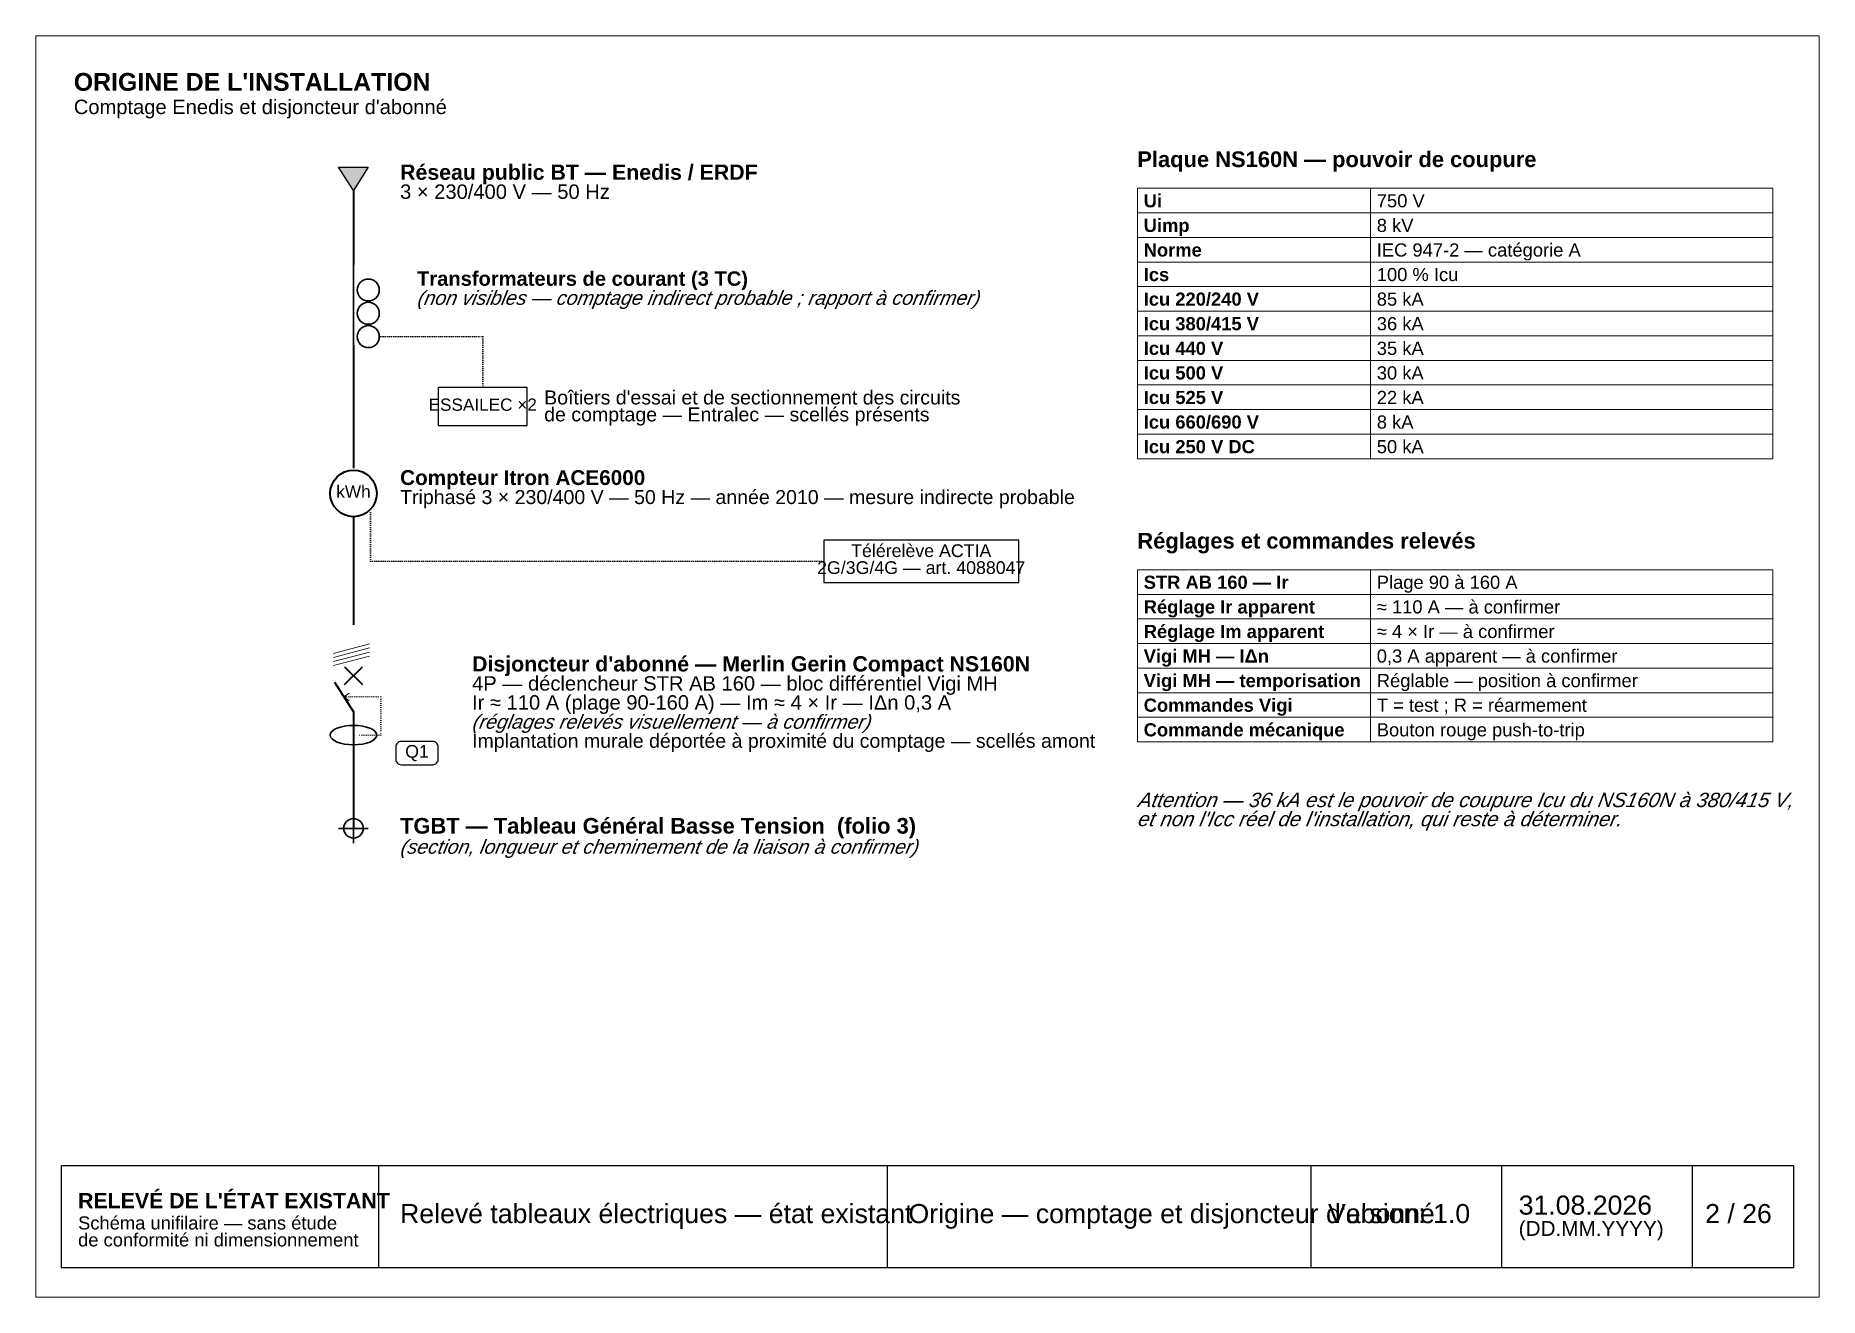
# Paper-space layout '02 - F02 Origine - comptage' of a CAD drawing. Header units: millimetres. Extents: x 0 to 297, y 0 to 210.
# The model-space entities are those that its viewports show. They can reach past a viewport. Long polylines and large blocks are cut down to what shows.
import ezdxf
from ezdxf.enums import TextEntityAlignment as Align

# ---------------------------------------------------------------- set-up
doc = ezdxf.new("R2010")
doc.units = ezdxf.units.MM
doc.header["$LTSCALE"] = 0.5
doc.linetypes.add('DOT', pattern=[0.508, 0, -0.508])
for name, color, linetype, lineweight in [('SCHEMA', 7, 'CONTINUOUS', 35), ('SYMBOLES', 7, 'CONTINUOUS', 25), ('TEXTE', 7, 'CONTINUOUS', 13), ('TEXTE_A_CONFIRMER', 1, 'CONTINUOUS', 13)]:
    doc.layers.add(name, color=color, linetype=linetype, lineweight=lineweight)
doc.styles.add('SCHEMA', font='arial.ttf')
doc.styles.add('SCHEMA_GRAS', font='arialbd.ttf')
doc.styles.add('SCHEMA_ITAL', font='ariali.ttf')

msp = doc.modelspace()

# ---------------------------------------------------------------- hatches: boundary and pattern name
at = {"layer": 'SYMBOLES'}
msp.add_hatch(color=7, dxfattribs=at).paths.add_polyline_path([(684.45, 188.13), (689.39, 188.13), (686.92, 184.25)])

# ---------------------------------------------------------------- linework, layer by layer
at = {"layer": 'SCHEMA', "lineweight": 35}
for p, q in [((686.92, 184.25), (686.92, 171.9)), ((686.92, 158.5), (686.92, 138.03)), ((686.92, 129.92), (686.92, 111.93)), ((683.74, 102.4), (686.92, 97.47)), ((686.92, 97.47), (686.92, 78.06))]:
    msp.add_line(p, q, dxfattribs=at)
at = {"layer": 'SCHEMA', "lineweight": 30}
for p, q in [((686.92, 174.72), (686.92, 158.5)), ((686.92, 80.53), (686.92, 75.59)), ((684.45, 78.06), (689.39, 78.06))]:
    msp.add_line(p, q, dxfattribs=at)
at = {"layer": 'SCHEMA', "lineweight": 40}
for p, q in [((685.43, 101.98), (688.4, 104.94)), ((685.43, 104.94), (688.4, 101.98))]:
    msp.add_line(p, q, dxfattribs=at)
at = {"layer": 'SCHEMA', "lineweight": 30}
for centre, radius in [((689.39, 167.67), 1.83), ((689.39, 163.79), 1.83), ((689.39, 159.91), 1.83), ((686.92, 78.06), 1.62)]:
    msp.add_circle(centre, radius, dxfattribs=at)
at = {"layer": 'SCHEMA', "lineweight": 35}
msp.add_circle((686.92, 133.8), 3.88, dxfattribs=at)
at = {"layer": 'SCHEMA', "lineweight": 30}
msp.add_ellipse((686.92, 93.58), major_axis=(3.88, 0), ratio=0.418182, dxfattribs=at)
at = {"layer": 'SYMBOLES', "lineweight": 15}
for p, q in [((856.25, 180.51), (856.25, 184.6)), ((856.25, 176.42), (856.25, 180.51)), ((856.25, 172.32), (856.25, 176.42)), ((856.25, 168.23), (856.25, 172.32)), ((856.25, 164.14), (856.25, 168.23)), ((856.25, 160.05), (856.25, 164.14)), ((856.25, 155.96), (856.25, 160.05)), ((856.25, 151.86), (856.25, 155.96)), ((856.25, 147.77), (856.25, 151.86)), ((856.25, 143.68), (856.25, 147.77)), ((856.25, 139.59), (856.25, 143.68)), ((856.25, 117.01), (856.25, 121.1)), ((856.25, 112.92), (856.25, 117.01)), ((856.25, 108.82), (856.25, 112.92)), ((856.25, 104.73), (856.25, 108.82)), ((856.25, 100.64), (856.25, 104.73)), ((856.25, 96.55), (856.25, 100.64)), ((856.25, 92.46), (856.25, 96.55))]:
    msp.add_line(p, q, dxfattribs=at)
at = {"layer": 'SYMBOLES', "linetype": 'DOT', "lineweight": 25}
for p, q in [((691.5, 159.91), (708.44, 159.91)), ((708.44, 159.91), (708.44, 151.44)), ((689.74, 130.63), (689.74, 122.51)), ((689.74, 122.51), (765.23, 122.51))]:
    msp.add_line(p, q, dxfattribs=at)
at = {"layer": 'SYMBOLES', "lineweight": 20}
for p, q in [((683.57, 107.17), (689.56, 108.75)), ((683.57, 106.5), (689.56, 108.08)), ((683.57, 105.83), (689.56, 107.41)), ((683.57, 105.16), (689.56, 106.74)), ((685.36, 99.93), (686.21, 100.57)), ((685.36, 99.93), (686.21, 99.3))]:
    msp.add_line(p, q, dxfattribs=at)
at = {"layer": 'SYMBOLES', "linetype": 'DOT', "lineweight": 20}
for p, q in [((685.36, 99.93), (691.5, 99.93)), ((691.5, 99.93), (691.5, 93.58)), ((691.5, 93.58), (687.62, 93.58))]:
    msp.add_line(p, q, dxfattribs=at)
at = {"layer": 'SYMBOLES', "lineweight": 25}
for p, q in [((691.15, 4.94), (691.15, 21.87)), ((775.82, 4.94), (775.82, 21.87)), ((846.37, 4.94), (846.37, 21.87)), ((878.12, 4.94), (878.12, 21.87)), ((909.87, 4.94), (909.87, 21.87))]:
    msp.add_line(p, q, dxfattribs=at)
for points in [[(684.45, 188.13), (689.39, 188.13), (686.92, 184.25)], [(701.03, 145.09), (715.84, 145.09), (715.84, 151.44), (701.03, 151.44)], [(765.23, 118.98), (797.69, 118.98), (797.69, 126.04), (765.23, 126.04)], [(638.23, 4.94), (926.77, 4.94), (926.77, 21.87), (638.23, 21.87)]]:
    msp.add_lwpolyline(points, close=True, dxfattribs=at)
at = {"layer": 'SYMBOLES', "lineweight": 15}
for points in [[(817.44, 180.51), (923.28, 180.51), (923.28, 184.6), (817.44, 184.6)], [(817.44, 176.42), (923.28, 176.42), (923.28, 180.51), (817.44, 180.51)], [(817.44, 172.32), (923.28, 172.32), (923.28, 176.42), (817.44, 176.42)], [(817.44, 168.23), (923.28, 168.23), (923.28, 172.32), (817.44, 172.32)], [(817.44, 164.14), (923.28, 164.14), (923.28, 168.23), (817.44, 168.23)], [(817.44, 160.05), (923.28, 160.05), (923.28, 164.14), (817.44, 164.14)], [(817.44, 155.96), (923.28, 155.96), (923.28, 160.05), (817.44, 160.05)], [(817.44, 151.86), (923.28, 151.86), (923.28, 155.96), (817.44, 155.96)], [(817.44, 147.77), (923.28, 147.77), (923.28, 151.86), (817.44, 151.86)], [(817.44, 143.68), (923.28, 143.68), (923.28, 147.77), (817.44, 147.77)], [(817.44, 139.59), (923.28, 139.59), (923.28, 143.68), (817.44, 143.68)], [(817.44, 117.01), (923.28, 117.01), (923.28, 121.1), (817.44, 121.1)], [(817.44, 112.92), (923.28, 112.92), (923.28, 117.01), (817.44, 117.01)], [(817.44, 108.82), (923.28, 108.82), (923.28, 112.92), (817.44, 112.92)], [(817.44, 104.73), (923.28, 104.73), (923.28, 108.82), (817.44, 108.82)], [(817.44, 100.64), (923.28, 100.64), (923.28, 104.73), (817.44, 104.73)], [(817.44, 96.55), (923.28, 96.55), (923.28, 100.64), (817.44, 100.64)], [(817.44, 92.46), (923.28, 92.46), (923.28, 96.55), (817.44, 96.55)]]:
    msp.add_lwpolyline(points, close=True, dxfattribs=at)
at = {"layer": 'SYMBOLES', "lineweight": 25}
msp.add_lwpolyline([(694.89, 88.65), (700.11, 88.65, 0.414214), (701.03, 89.56), (701.03, 91.61, 0.414214), (700.11, 92.53), (694.89, 92.53, 0.414214), (693.97, 91.61), (693.97, 89.56, 0.414214)], format="xyb", close=True, dxfattribs=at)

# ---------------------------------------------------------------- texts
at = {"layer": 'TEXTE'}
for s, height, style, p in [("ORIGINE DE L'INSTALLATION", 2.9633, 'SCHEMA_GRAS', (640.35, 200.83)), ("Comptage Enedis et disjoncteur d'abonné", 2.3989, 'SCHEMA', (640.35, 196.95)), ('Plaque NS160N — pouvoir de coupure', 2.6106, 'SCHEMA_GRAS', (817.44, 188.13)), ('Réseau public BT — Enedis / ERDF', 2.54, 'SCHEMA_GRAS', (694.68, 186.01)), ('3 × 230/400 V — 50 Hz', 2.3989, 'SCHEMA', (694.68, 182.84)), ('Ui', 2.187, 'SCHEMA_GRAS', (818.5, 181.43)), ('750 V', 2.187, 'SCHEMA', (857.31, 181.43)), ('Uimp', 2.187, 'SCHEMA_GRAS', (818.5, 177.33)), ('8 kV', 2.187, 'SCHEMA', (857.31, 177.33)), ('Norme', 2.187, 'SCHEMA_GRAS', (818.5, 173.24)), ('IEC 947-2 — catégorie A', 2.1872, 'SCHEMA', (857.31, 173.24)), ('Transformateurs de courant (3 TC)', 2.3989, 'SCHEMA_GRAS', (697.5, 168.37)), ('Ics', 2.187, 'SCHEMA_GRAS', (818.5, 169.15)), ('100 % Icu', 2.187, 'SCHEMA', (857.31, 169.15)), ('Icu 220/240 V', 2.1872, 'SCHEMA_GRAS', (818.5, 165.06)), ('85 kA', 2.187, 'SCHEMA', (857.31, 165.06)), ('Icu 380/415 V', 2.1872, 'SCHEMA_GRAS', (818.5, 160.97)), ('36 kA', 2.187, 'SCHEMA', (857.31, 160.97)), ('Icu 440 V', 2.187, 'SCHEMA_GRAS', (818.5, 156.87)), ('35 kA', 2.187, 'SCHEMA', (857.31, 156.87)), ('Icu 500 V', 2.187, 'SCHEMA_GRAS', (818.5, 152.78)), ('30 kA', 2.187, 'SCHEMA', (857.31, 152.78)), ("Boîtiers d'essai et de sectionnement des circuits", 2.3283, 'SCHEMA', (718.67, 148.62)), ('Icu 525 V', 2.187, 'SCHEMA_GRAS', (818.5, 148.69)), ('22 kA', 2.187, 'SCHEMA', (857.31, 148.69)), ('de comptage — Entralec — scellés présents', 2.3283, 'SCHEMA', (718.67, 145.8)), ('Icu 660/690 V', 2.1872, 'SCHEMA_GRAS', (818.5, 144.6)), ('8 kA', 2.187, 'SCHEMA', (857.31, 144.6)), ('Icu 250 V DC', 2.1872, 'SCHEMA_GRAS', (818.5, 140.5)), ('50 kA', 2.187, 'SCHEMA', (857.31, 140.5)), ('Compteur Itron ACE6000', 2.4694, 'SCHEMA_GRAS', (694.68, 135.21)), ('Triphasé 3 × 230/400 V — 50 Hz — année 2010 — mesure indirecte probable', 2.3283, 'SCHEMA', (694.68, 132.04)), ('Réglages et commandes relevés', 2.6106, 'SCHEMA_GRAS', (817.44, 124.63)), ('STR AB 160 — Ir', 2.1872, 'SCHEMA_GRAS', (818.5, 117.93)), ('Plage 90 à 160 A', 2.1872, 'SCHEMA', (857.31, 117.93)), ('Réglage Ir apparent', 2.1872, 'SCHEMA_GRAS', (818.5, 113.83)), ('≈ 110 A — à confirmer', 2.1872, 'SCHEMA', (857.31, 113.83)), ('Réglage Im apparent', 2.1872, 'SCHEMA_GRAS', (818.5, 109.74)), ('≈ 4 × Ir — à confirmer', 2.1872, 'SCHEMA', (857.31, 109.74)), ('Vigi MH — IΔn', 2.1872, 'SCHEMA_GRAS', (818.5, 105.65)), ('0,3 A apparent — à confirmer', 2.1872, 'SCHEMA', (857.31, 105.65)), ("Disjoncteur d'abonné — Merlin Gerin Compact NS160N", 2.54, 'SCHEMA_GRAS', (706.67, 104.17)), ('4P — déclencheur STR AB 160 — bloc différentiel Vigi MH', 2.3989, 'SCHEMA', (706.67, 100.99)), ('Vigi MH — temporisation', 2.1872, 'SCHEMA_GRAS', (818.5, 101.56)), ('Réglable — position à confirmer', 2.1872, 'SCHEMA', (857.31, 101.56)), ('Ir ≈ 110 A (plage 90-160 A) — Im ≈ 4 × Ir — IΔn 0,3 A', 2.3989, 'SCHEMA', (706.67, 97.82)), ('Commandes Vigi', 2.1872, 'SCHEMA_GRAS', (818.5, 97.47)), ('T = test ; R = réarmement', 2.1872, 'SCHEMA', (857.31, 97.47)), ('Commande mécanique', 2.1872, 'SCHEMA_GRAS', (818.5, 93.37)), ('Bouton rouge push-to-trip', 2.1872, 'SCHEMA', (857.31, 93.37)), ('Implantation murale déportée à proximité du comptage — scellés amont', 2.3283, 'SCHEMA', (706.67, 91.47)), ('TGBT — Tableau Général Basse Tension  (folio 3)', 2.6106, 'SCHEMA_GRAS', (694.68, 77.18)), ("RELEVÉ DE L'ÉTAT EXISTANT", 2.54, 'SCHEMA_GRAS', (641.06, 14.82)), ('Relevé tableaux électriques — état existant', 3.175, 'SCHEMA', (694.68, 12.35)), ("Origine — comptage et disjoncteur d'abonné", 3.175, 'SCHEMA', (779.34, 12.35)), ('Version: 1.0', 3.175, 'SCHEMA', (849.19, 12.35)), ('31.08.2026', 3.175, 'SCHEMA', (880.94, 13.76)), ('2 / 26', 3.175, 'SCHEMA', (911.99, 12.35)), ('Schéma unifilaire — sans étude', 2.1872, 'SCHEMA', (641.06, 11.29)), ('(DD.MM.YYYY)', 2.4694, 'SCHEMA', (880.94, 10.23)), ('de conformité ni dimensionnement', 2.1872, 'SCHEMA', (641.06, 8.47))]:
    msp.add_text(s, height=height, dxfattribs=dict(at, style=style)).set_placement(p)
at = {"layer": 'TEXTE', "style": 'SCHEMA'}
for s, height, p in [('ESSAILEC ×2', 2.0461, (708.44, 147.56)), ('kWh', 2.046, (686.92, 133.1)), ('Télérelève ACTIA', 2.1167, (781.46, 123.22)), ('2G/3G/4G — art. 4088047', 2.1167, (781.46, 120.4)), ('Q1', 2.117, (697.5, 89.81))]:
    msp.add_text(s, height=height, dxfattribs=at).set_placement(p, align=Align.CENTER)
at = {"layer": 'TEXTE_A_CONFIRMER', "style": 'SCHEMA_ITAL', "oblique": 12}
for s, height, p in [('(non visibles — comptage indirect probable ; rapport à confirmer)', 2.3283, (697.5, 165.2)), ('(réglages relevés visuellement — à confirmer)', 2.3283, (706.67, 94.64)), ('Attention — 36 kA est le pouvoir de coupure Icu du NS160N à 380/415 V,', 2.3989, (817.44, 81.59)), ("et non l'Icc réel de l'installation, qui reste à déterminer.", 2.3989, (817.44, 78.42)), ('(section, longueur et cheminement de la liaison à confirmer)', 2.3283, (694.68, 73.83))]:
    msp.add_text(s, height=height, dxfattribs=at).set_placement(p)

psp = doc.layouts.new('02 - F02 Origine - comptage')

# ---------------------------------------------------------------- viewports
at = {"layer": 'VIEWPORTS'}
psp.add_viewport(center=(148.5, 105), size=(297, 210), view_center_point=(782.5, 105), view_height=210, dxfattribs=at)

doc.saveas('drawing.dxf')
